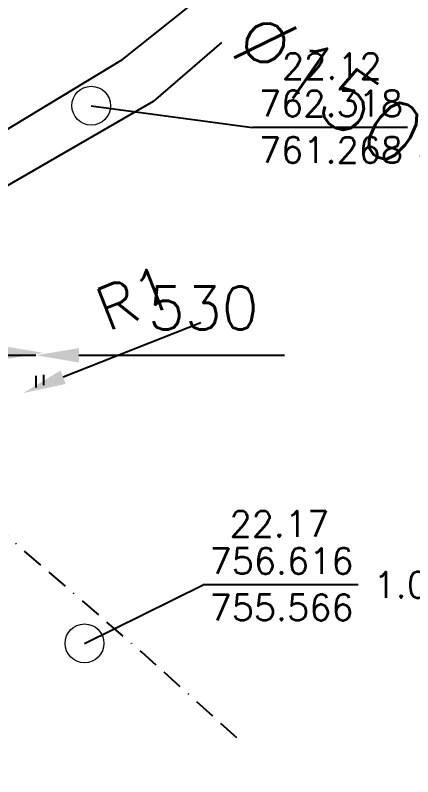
# Model space of a CAD drawing. Header units: metres. Extents: x 571679 to 576048, y 7793723 to 7796430.
# Drawn here: x 575955.3 to 576001.4, y 7793907.4 to 7793995.8 of the extents above; entities that cross this region are included whole.
import ezdxf
from ezdxf.enums import TextEntityAlignment as Align

# ---------------------------------------------------------------- set-up
doc = ezdxf.new("R2010")
doc.units = ezdxf.units.M
doc.header["$PDMODE"] = 35
doc.header["$PDSIZE"] = 0.1
doc.linetypes.add('BORDER2', pattern=[0.875, 0.25, -0.125, 0.25, -0.125, 0, -0.125])
for name, color, linetype in [('ESG-CHAMA', 1, 'Continuous'), ('ESG-NOMES', 3, 'Continuous'), ('ESG-PROF', 2, 'Continuous'), ('FRFORMTT3--', 3, 'Continuous'), ('TPCDSRUASFALTO', 2, 'Continuous'), ('TPCDSRUTE-Q', 2, 'BORDER2')]:
    doc.layers.add(name, color=color, linetype=linetype)
doc.layers.add('REDE COLETORA', color=84, linetype='Continuous', lineweight=5)
doc.styles.add('r80', font='romans.shx', dxfattribs={"height": 1})
doc.styles.add('ROMANS', font='romans.shx')
doc.styles.get("Standard").update_dxf_attribs({"font": 'simplex.shx'})
doc.dimstyles.new('Padrao_1-2.5', dxfattribs={"dimtxt": 5, "dimasz": 5, "dimexe": 3.75, "dimexo": 2.7, "dimgap": 3, "dimtad": 1, "dimtxsty": 'Standard', "dimcen": 3.75, "dimclrd": 1, "dimclre": 1, "dimclrt": 3, "dimadec": 0, "dimazin": 0, "dimtfac": 1, "dimtmove": 0, "dimatfit": 3, "dimfxl": 1, "dimarcsym": 0})

# ---------------------------------------------------------------- blocks, each defined once
blk = doc.blocks.new('*D58')
at = {"color": 1, "lineweight": -2, "transparency": 16777216}
for p, q in [((575940.985, 7793959.18), (575940.985, 7793952.857)), ((575953.604, 7793956.607), (575945.985, 7793956.607)), ((575958.604, 7793954.061), (575958.604, 7793952.857))]:
    blk.add_line(p, q, dxfattribs=at)
at = {"color": 1, "transparency": 16777216}
for points in [[(575945.985, 7793957.441), (575945.985, 7793955.774), (575940.985, 7793956.607)], [(575953.604, 7793957.441), (575953.604, 7793955.774), (575958.604, 7793956.607)]]:
    blk.add_solid(points, dxfattribs=at)
at = {"layer": 'DEFPOINTS', "color": 0, "transparency": 16777216}
for p in [(575940.985, 7793961.88, -72.846), (575940.985, 7793956.607), (575958.604, 7793956.761, -72.846)]:
    blk.add_point(p, dxfattribs=at)
at = {"color": 3, "transparency": 16777216, "insert": (575949.794, 7793962.107), "char_height": 5, "attachment_point": 5}
blk.add_mtext('18', dxfattribs=at)
blk = doc.blocks.new('*D59')
at = {"color": 1, "lineweight": -2, "transparency": 16777216}
for p, q in [((575947.435, 7793956.326), (575942.435, 7793956.326)), ((575952.435, 7793956.326), (575957.704, 7793956.326)), ((575962.704, 7793956.326), (575986.561, 7793956.326)), ((575952.435, 7793953.94), (575952.435, 7793952.576)), ((575957.704, 7793953.94), (575957.704, 7793952.576))]:
    blk.add_line(p, q, dxfattribs=at)
at = {"color": 1, "transparency": 16777216}
for points in [[(575947.435, 7793957.159), (575947.435, 7793955.493), (575952.435, 7793956.326)], [(575962.704, 7793957.159), (575962.704, 7793955.493), (575957.704, 7793956.326)]]:
    blk.add_solid(points, dxfattribs=at)
at = {"layer": 'DEFPOINTS', "color": 0, "transparency": 16777216}
for p in [(575952.435, 7793956.64, -72.847), (575957.704, 7793956.64, -72.846), (575957.704, 7793956.326)]:
    blk.add_point(p, dxfattribs=at)
at = {"color": 3, "transparency": 16777216, "insert": (575977.132, 7793961.826), "char_height": 5, "attachment_point": 5}
blk.add_mtext('530', dxfattribs=at)
blk = doc.blocks.new('*D60')
at = {"color": 1, "lineweight": -2, "transparency": 16777216}
blk.add_line((575976.85, 7793960.112), (575960.868, 7793953.781), dxfattribs=at)
at = {"color": 1, "transparency": 16777216}
blk.add_solid([(575960.561, 7793954.556), (575961.175, 7793953.006), (575956.22, 7793951.94)], dxfattribs=at)
at = {"layer": 'DEFPOINTS', "color": 0, "transparency": 16777216}
for p in [(575956.22, 7793951.94, -72.846), (575957.149, 7793952.308, -72.846)]:
    blk.add_point(p, dxfattribs=at)
at = {"color": 3, "transparency": 16777216, "insert": (575969.158, 7793962.981), "char_height": 5, "attachment_point": 5, "rotation": 21.61105}
blk.add_mtext('R1', dxfattribs=at)

msp = doc.modelspace()

# ---------------------------------------------------------------- linework, layer by layer
at = {"layer": 'ESG-CHAMA'}
for p, q in [((575964.122, 7793985.277), (575982.839, 7793982.762)), ((576000.839, 7793982.762), (575982.839, 7793982.762)), ((575963.346, 7793922.92), (575977.104, 7793929.698)), ((575995.104, 7793929.698), (575977.104, 7793929.698))]:
    msp.add_line(p, q, dxfattribs=at)
at = {"layer": 'REDE COLETORA'}
for centre in [(575964.122, 7793985.277), (575963.346, 7793922.92)]:
    msp.add_circle(centre, 2.25, dxfattribs=at)
at = {"layer": 'TPCDSRUASFALTO', "color": 250, "elevation": 772.616, "flags": 128}
msp.add_lwpolyline([(575821.118, 7793905.437), (575841.687, 7793919.89), (575864.144, 7793934.528), (575870.007, 7793938.79), (575881.467, 7793946.423), (575902.763, 7793956.549), (575920.355, 7793965.281), (575936.66, 7793973.658), (575945.341, 7793977.089), (575967.761, 7793990.618), (575975.327, 7793996.658), (575984.082, 7794006.481), (575995.249, 7794021.545), (576008.491, 7794045.602), (576014.404, 7794061.506), (576016.286, 7794079.231), (576017.527, 7794091.323), (576019.566, 7794111.636), (576020.876, 7794119.275), (576024.236, 7794134.345), (576027.884, 7794151.907), (576032.314, 7794172.529), (576031.496, 7794174.356), (576030.957, 7794175.262)], dxfattribs=at)
at = {"layer": 'TPCDSRUASFALTO', "color": 250, "flags": 128}
msp.add_lwpolyline([(575979.247, 7793992.613), (575971.295, 7793985.757), (575947.9, 7793972.269)], dxfattribs=at)
at = {"layer": 'TPCDSRUTE-Q', "color": 25, "ltscale": 10, "elevation": 783.684, "flags": 128}
msp.add_lwpolyline([(575981.034, 7793911.972), (575970.007, 7793921.889), (575953.431, 7793936.181), (575924.902, 7793961.365)], dxfattribs=at)

# ---------------------------------------------------------------- texts
at = {"layer": 'ESG-NOMES', "style": 'ROMANS'}
for s, p in [('22.12', (575992.044, 7793987.464)), ('22.17', (575985.96, 7793934.378))]:
    msp.add_text(s, height=3, dxfattribs=at).set_placement(p, align=Align.BOTTOM_CENTER)
at = {"layer": 'ESG-PROF', "style": 'ROMANS'}
for s, p in [('762.318', (575983.589, 7793983.137)), ('756.616', (575977.854, 7793930.073))]:
    msp.add_text(s, height=3, dxfattribs=at).set_placement(p, align=Align.BOTTOM_LEFT)
for s, p in [('761.268', (575983.589, 7793981.637)), ('755.566', (575977.854, 7793928.573))]:
    msp.add_text(s, height=3, dxfattribs=at).set_placement(p, align=Align.TOP_LEFT)
msp.add_text('1.05', height=3, dxfattribs=at).set_placement((576005.881, 7793929.698), align=Align.MIDDLE_RIGHT)
at = {"layer": 'FRFORMTT3--', "char_height": 7, "width": 120.15, "attachment_point": 3, "rotation": 325.30273, "style": 'r80'}
for s, insert in [('5,00-0,00519', (576049.864, 7793995.276)), ('%%C150-PVC', (576024.791, 7793968.819, 7284.642))]:
    msp.add_mtext(s, dxfattribs=dict(at, insert=insert))

# ---------------------------------------------------------------- dimensions: what is measured, and where the dimension line sits
dim = msp.add_radius_dim(center=(575957.149, 7793952.308), mpoint=(575956.22, 7793951.94), dimstyle='Padrao_1-2.5', override={"dimdec": 0, "dimtdec": 0, "dimarcsym": 1})
dim.commit()
dim.dimension.update_dxf_attribs({"geometry": '*D60', "text_midpoint": (575971.183, 7793957.867, 72.846), "dimtype": 164})
dim = msp.add_linear_dim(base=(575940.985, 7793956.607, 72.846), p1=(575958.604, 7793956.761), p2=(575940.985, 7793961.88), dimstyle='Padrao_1-2.5', override={"dimdec": 0, "dimtdec": 0, "dimarcsym": 1})
dim.commit()
dim.dimension.update_dxf_attribs({"geometry": '*D58', "text_midpoint": (575949.794, 7793962.107, 72.846)})
dim = msp.add_linear_dim(base=(575957.704, 7793956.326, 72.846), p1=(575952.435, 7793956.64, -0.001), p2=(575957.704, 7793956.64), text='530', dimstyle='Padrao_1-2.5', override={"dimdec": 0, "dimtdec": 0})
dim.commit()
dim.dimension.update_dxf_attribs({"geometry": '*D59', "text_midpoint": (575977.132, 7793961.826, 72.846)})

doc.saveas('drawing.dxf')
